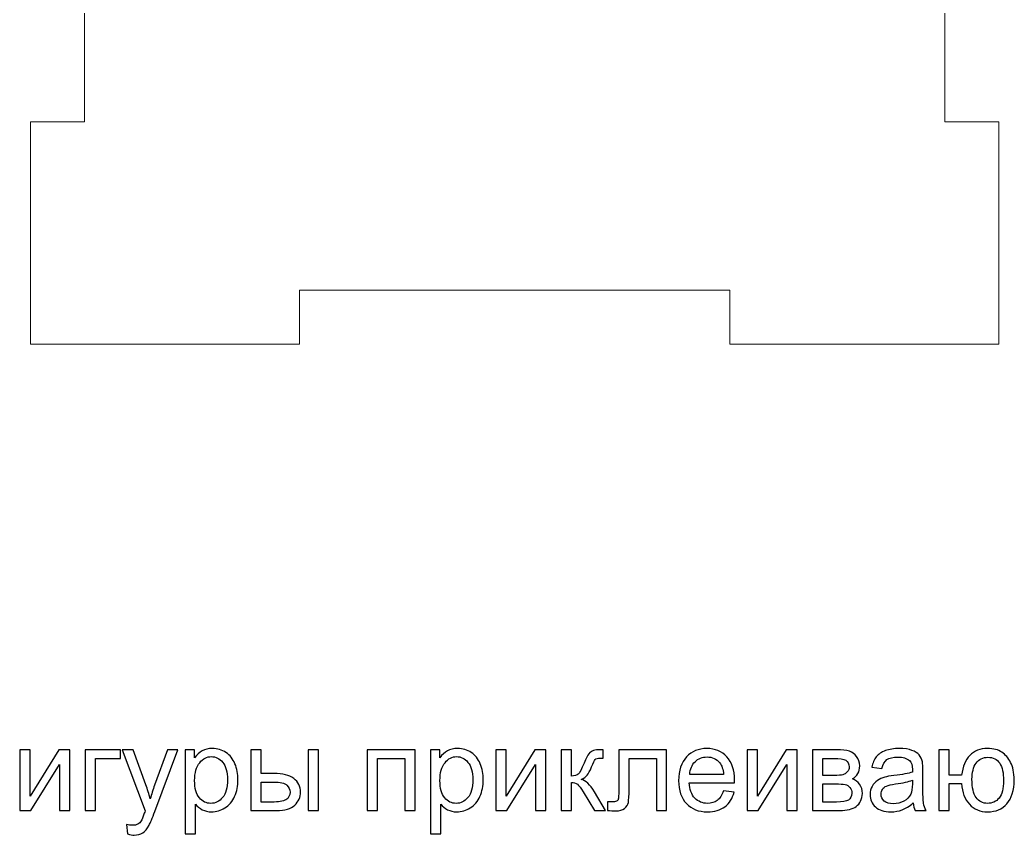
# Model space of a CAD drawing. Header units: millimetres. Extents: x -757 to 1128, y -558 to 127.
# Drawn here: x -175.5 to -103.6, y -210.5 to -151.5 of the extents above; entities that cross this region are included whole.
import ezdxf

# ---------------------------------------------------------------- set-up
doc = ezdxf.new("R2010")
doc.units = ezdxf.units.MM
doc.header["$MEASUREMENT"] = 0
doc.layers.add('Layer 1', color=7, linetype='Continuous')

msp = doc.modelspace()

# ---------------------------------------------------------------- linework, layer by layer
at = {"layer": 'Layer 1', "color": 1, "lineweight": 0}
msp.add_open_spline([(-174.7302, -174.9665), (-174.7302, -174.9665), (-174.7302, -158.8915), (-174.7302, -158.8915), (-174.7302, -158.8915), (-174.7302, -158.8915), (-170.8302, -158.8915), (-170.8302, -158.8915), (-170.8302, -158.8915), (-170.8302, -158.8915), (-170.8302, -134.5415), (-170.8302, -134.5415), (-170.8302, -134.5415), (-170.8302, -134.5415), (-174.7302, -134.5415), (-174.7302, -134.5415), (-174.7302, -134.5415), (-174.7302, -134.5415), (-174.7302, -110.1915), (-174.7302, -110.1915), (-174.7302, -110.1915), (-174.7302, -110.1915), (-170.8302, -110.1915), (-170.8302, -110.1915), (-170.8302, -110.1915), (-170.8302, -110.1915), (-170.8302, -85.8415), (-170.8302, -85.8415), (-170.8302, -85.8415), (-170.8302, -85.8415), (-174.7302, -85.8415), (-174.7302, -85.8415), (-174.7302, -85.8415), (-174.7302, -85.8415), (-174.7302, -61.4916), (-174.7302, -61.4916), (-174.7302, -61.4916), (-174.7302, -61.4916), (-170.8302, -61.4916), (-170.8302, -61.4916), (-170.8302, -61.4916), (-170.8302, -61.4916), (-170.8302, -37.1416), (-170.8302, -37.1416), (-170.8302, -37.1416), (-170.8302, -37.1416), (-174.7302, -37.1416), (-174.7302, -37.1416), (-174.7302, -37.1416), (-174.7302, -37.1416), (-174.7302, -12.7916), (-174.7302, -12.7916), (-174.7302, -12.7916), (-174.7302, -12.7916), (-170.8302, -12.7916), (-170.8302, -12.7916), (-170.8302, -12.7916), (-170.8302, -12.7916), (-170.8302, 11.5584), (-170.8302, 11.5584), (-170.8302, 11.5584), (-170.8302, 11.5584), (-174.7302, 11.5584), (-174.7302, 11.5584), (-174.7302, 11.5584), (-174.7302, 11.5584), (-174.7302, 35.9084), (-174.7302, 35.9084), (-174.7302, 35.9084), (-174.7302, 35.9084), (-170.8302, 35.9084), (-170.8302, 35.9084), (-170.8302, 35.9084), (-170.8302, 35.9084), (-170.8302, 60.2584), (-170.8302, 60.2584), (-170.8302, 60.2584), (-170.8302, 60.2584), (-174.7302, 60.2584), (-174.7302, 60.2584), (-174.7302, 60.2584), (-174.7302, 60.2584), (-174.7302, 84.6084), (-174.7302, 84.6084), (-174.7302, 84.6084), (-174.7302, 84.6084), (-170.8302, 84.6084), (-170.8302, 84.6084), (-170.8302, 84.6084), (-170.8302, 84.6084), (-170.8302, 108.9584), (-170.8302, 108.9584), (-170.8302, 108.9584), (-170.8302, 108.9584), (-174.7302, 108.9584), (-174.7302, 108.9584), (-174.7302, 108.9584), (-174.7302, 108.9584), (-174.7302, 125.0334), (-174.7302, 125.0334), (-174.7302, 125.0334), (-174.7302, 125.0334), (-155.2802, 125.0334), (-155.2802, 125.0334), (-155.2802, 125.0334), (-155.2802, 125.0334), (-155.2802, 121.1334), (-155.2802, 121.1334), (-155.2802, 121.1334), (-155.2802, 121.1334), (-124.1803, 121.1334), (-124.1803, 121.1334), (-124.1803, 121.1334), (-124.1803, 121.1334), (-124.1803, 125.0334), (-124.1803, 125.0334), (-124.1803, 125.0334), (-124.1803, 125.0334), (-104.7303, 125.0334), (-104.7303, 125.0334), (-104.7303, 125.0334), (-104.7303, 125.0334), (-104.7303, 108.9584), (-104.7303, 108.9584), (-104.7303, 108.9584), (-104.7303, 108.9584), (-108.6303, 108.9584), (-108.6303, 108.9584), (-108.6303, 108.9584), (-108.6303, 108.9584), (-108.6303, 84.6084), (-108.6303, 84.6084), (-108.6303, 84.6084), (-108.6303, 84.6084), (-104.7303, 84.6084), (-104.7303, 84.6084), (-104.7303, 84.6084), (-104.7303, 84.6084), (-104.7303, 60.2584), (-104.7303, 60.2584), (-104.7303, 60.2584), (-104.7303, 60.2584), (-108.6303, 60.2584), (-108.6303, 60.2584), (-108.6303, 60.2584), (-108.6303, 60.2584), (-108.6303, 35.9084), (-108.6303, 35.9084), (-108.6303, 35.9084), (-108.6303, 35.9084), (-104.7303, 35.9084), (-104.7303, 35.9084), (-104.7303, 35.9084), (-104.7303, 35.9084), (-104.7303, 11.5584), (-104.7303, 11.5584), (-104.7303, 11.5584), (-104.7303, 11.5584), (-108.6303, 11.5584), (-108.6303, 11.5584), (-108.6303, 11.5584), (-108.6303, 11.5584), (-108.6303, -12.7916), (-108.6303, -12.7916), (-108.6303, -12.7916), (-108.6303, -12.7916), (-104.7303, -12.7916), (-104.7303, -12.7916), (-104.7303, -12.7916), (-104.7303, -12.7916), (-104.7303, -37.1416), (-104.7303, -37.1416), (-104.7303, -37.1416), (-104.7303, -37.1416), (-108.6303, -37.1416), (-108.6303, -37.1416), (-108.6303, -37.1416), (-108.6303, -37.1416), (-108.6303, -61.4916), (-108.6303, -61.4916), (-108.6303, -61.4916), (-108.6303, -61.4916), (-104.7303, -61.4916), (-104.7303, -61.4916), (-104.7303, -61.4916), (-104.7303, -61.4916), (-104.7303, -85.8415), (-104.7303, -85.8415), (-104.7303, -85.8415), (-104.7303, -85.8415), (-108.6303, -85.8415), (-108.6303, -85.8415), (-108.6303, -85.8415), (-108.6303, -85.8415), (-108.6303, -110.1915), (-108.6303, -110.1915), (-108.6303, -110.1915), (-108.6303, -110.1915), (-104.7303, -110.1915), (-104.7303, -110.1915), (-104.7303, -110.1915), (-104.7303, -110.1915), (-104.7303, -134.5415), (-104.7303, -134.5415), (-104.7303, -134.5415), (-104.7303, -134.5415), (-108.6303, -134.5415), (-108.6303, -134.5415), (-108.6303, -134.5415), (-108.6303, -134.5415), (-108.6303, -158.8915), (-108.6303, -158.8915), (-108.6303, -158.8915), (-108.6303, -158.8915), (-104.7303, -158.8915), (-104.7303, -158.8915), (-104.7303, -158.8915), (-104.7303, -158.8915), (-104.7303, -174.9665), (-104.7303, -174.9665), (-104.7303, -174.9665), (-104.7303, -174.9665), (-124.1803, -174.9665), (-124.1803, -174.9665), (-124.1803, -174.9665), (-124.1803, -174.9665), (-124.1803, -171.0665), (-124.1803, -171.0665), (-124.1803, -171.0665), (-124.1803, -171.0665), (-155.2802, -171.0665), (-155.2802, -171.0665), (-155.2802, -171.0665), (-155.2802, -171.0665), (-155.2802, -174.9665), (-155.2802, -174.9665), (-155.2802, -174.9665), (-155.2802, -174.9665), (-174.7302, -174.9665), (-174.7302, -174.9665)], degree=3, knots=[0, 0, 0, 0, 0.0163934, 0.0163934, 0.0163934, 0.0163934, 0.0327869, 0.0327869, 0.0327869, 0.0327869, 0.0491803, 0.0491803, 0.0491803, 0.0491803, 0.0655738, 0.0655738, 0.0655738, 0.0655738, 0.0819672, 0.0819672, 0.0819672, 0.0819672, 0.0983607, 0.0983607, 0.0983607, 0.0983607, 0.1147541, 0.1147541, 0.1147541, 0.1147541, 0.1311475, 0.1311475, 0.1311475, 0.1311475, 0.147541, 0.147541, 0.147541, 0.147541, 0.1639344, 0.1639344, 0.1639344, 0.1639344, 0.1803279, 0.1803279, 0.1803279, 0.1803279, 0.1967213, 0.1967213, 0.1967213, 0.1967213, 0.2131148, 0.2131148, 0.2131148, 0.2131148, 0.2295082, 0.2295082, 0.2295082, 0.2295082, 0.2459016, 0.2459016, 0.2459016, 0.2459016, 0.2622951, 0.2622951, 0.2622951, 0.2622951, 0.2786885, 0.2786885, 0.2786885, 0.2786885, 0.295082, 0.295082, 0.295082, 0.295082, 0.3114754, 0.3114754, 0.3114754, 0.3114754, 0.3278689, 0.3278689, 0.3278689, 0.3278689, 0.3442623, 0.3442623, 0.3442623, 0.3442623, 0.3606557, 0.3606557, 0.3606557, 0.3606557, 0.3770492, 0.3770492, 0.3770492, 0.3770492, 0.3934426, 0.3934426, 0.3934426, 0.3934426, 0.4098361, 0.4098361, 0.4098361, 0.4098361, 0.4262295, 0.4262295, 0.4262295, 0.4262295, 0.442623, 0.442623, 0.442623, 0.442623, 0.4590164, 0.4590164, 0.4590164, 0.4590164, 0.4754098, 0.4754098, 0.4754098, 0.4754098, 0.4918033, 0.4918033, 0.4918033, 0.4918033, 0.5081967, 0.5081967, 0.5081967, 0.5081967, 0.5245902, 0.5245902, 0.5245902, 0.5245902, 0.5409836, 0.5409836, 0.5409836, 0.5409836, 0.557377, 0.557377, 0.557377, 0.557377, 0.5737705, 0.5737705, 0.5737705, 0.5737705, 0.5901639, 0.5901639, 0.5901639, 0.5901639, 0.6065574, 0.6065574, 0.6065574, 0.6065574, 0.6229508, 0.6229508, 0.6229508, 0.6229508, 0.6393443, 0.6393443, 0.6393443, 0.6393443, 0.6557377, 0.6557377, 0.6557377, 0.6557377, 0.6721311, 0.6721311, 0.6721311, 0.6721311, 0.6885246, 0.6885246, 0.6885246, 0.6885246, 0.704918, 0.704918, 0.704918, 0.704918, 0.7213115, 0.7213115, 0.7213115, 0.7213115, 0.7377049, 0.7377049, 0.7377049, 0.7377049, 0.7540984, 0.7540984, 0.7540984, 0.7540984, 0.7704918, 0.7704918, 0.7704918, 0.7704918, 0.7868852, 0.7868852, 0.7868852, 0.7868852, 0.8032787, 0.8032787, 0.8032787, 0.8032787, 0.8196721, 0.8196721, 0.8196721, 0.8196721, 0.8360656, 0.8360656, 0.8360656, 0.8360656, 0.852459, 0.852459, 0.852459, 0.852459, 0.8688525, 0.8688525, 0.8688525, 0.8688525, 0.8852459, 0.8852459, 0.8852459, 0.8852459, 0.9016393, 0.9016393, 0.9016393, 0.9016393, 0.9180328, 0.9180328, 0.9180328, 0.9180328, 0.9344262, 0.9344262, 0.9344262, 0.9344262, 0.9508197, 0.9508197, 0.9508197, 0.9508197, 0.9672131, 0.9672131, 0.9672131, 0.9672131, 1, 1, 1, 1], dxfattribs=at)
at = {"layer": 'Layer 1'}
for points, knots in [([(-175.4993, -204.3102), (-175.4993, -204.3102), (-174.7542, -204.3102), (-174.7542, -204.3102), (-174.7542, -204.3102), (-174.7542, -204.3102), (-174.7542, -207.6616), (-174.7542, -207.6616), (-174.7542, -207.6616), (-174.7542, -207.6616), (-172.6841, -204.3102), (-172.6841, -204.3102), (-172.6841, -204.3102), (-172.6841, -204.3102), (-171.884, -204.3102), (-171.884, -204.3102), (-171.884, -204.3102), (-171.884, -204.3102), (-171.884, -208.7044), (-171.884, -208.7044), (-171.884, -208.7044), (-171.884, -208.7044), (-172.6291, -208.7044), (-172.6291, -208.7044), (-172.6291, -208.7044), (-172.6291, -208.7044), (-172.6291, -205.3742), (-172.6291, -205.3742), (-172.6291, -205.3742), (-172.6291, -205.3742), (-174.6964, -208.7044), (-174.6964, -208.7044), (-174.6964, -208.7044), (-174.6964, -208.7044), (-175.4993, -208.7044), (-175.4993, -208.7044), (-175.4993, -208.7044), (-175.4993, -208.7044), (-175.4993, -204.3102), (-175.4993, -204.3102)], [0, 0, 0, 0, 0.0909091, 0.0909091, 0.0909091, 0.0909091, 0.1818182, 0.1818182, 0.1818182, 0.1818182, 0.2727273, 0.2727273, 0.2727273, 0.2727273, 0.3636364, 0.3636364, 0.3636364, 0.3636364, 0.4545455, 0.4545455, 0.4545455, 0.4545455, 0.5454545, 0.5454545, 0.5454545, 0.5454545, 0.6363636, 0.6363636, 0.6363636, 0.6363636, 0.7272727, 0.7272727, 0.7272727, 0.7272727, 0.8181818, 0.8181818, 0.8181818, 0.8181818, 1, 1, 1, 1]), ([(-170.7692, -204.3102), (-170.7692, -204.3102), (-168.2377, -204.3102), (-168.2377, -204.3102), (-168.2377, -204.3102), (-168.2377, -204.3102), (-168.2377, -204.9283), (-168.2377, -204.9283), (-168.2377, -204.9283), (-168.2377, -204.9283), (-170.0241, -204.9283), (-170.0241, -204.9283), (-170.0241, -204.9283), (-170.0241, -204.9283), (-170.0241, -208.7044), (-170.0241, -208.7044), (-170.0241, -208.7044), (-170.0241, -208.7044), (-170.7692, -208.7044), (-170.7692, -208.7044), (-170.7692, -208.7044), (-170.7692, -208.7044), (-170.7692, -204.3102), (-170.7692, -204.3102)], [0, 0, 0, 0, 0.1428571, 0.1428571, 0.1428571, 0.1428571, 0.2857143, 0.2857143, 0.2857143, 0.2857143, 0.4285714, 0.4285714, 0.4285714, 0.4285714, 0.5714286, 0.5714286, 0.5714286, 0.5714286, 0.7142857, 0.7142857, 0.7142857, 0.7142857, 1, 1, 1, 1]), ([(-167.7156, -210.3935), (-167.7156, -210.3935), (-167.8002, -209.7049), (-167.8002, -209.7049), (-167.8002, -209.7049), (-167.6365, -209.7486), (-167.4954, -209.7712), (-167.3741, -209.7712), (-167.3741, -209.7712), (-167.2076, -209.7712), (-167.0749, -209.743), (-166.9761, -209.6879), (-166.9761, -209.6879), (-166.876, -209.6329), (-166.7941, -209.5553), (-166.7306, -209.4565), (-166.7306, -209.4565), (-166.684, -209.3817), (-166.6078, -209.1969), (-166.5034, -208.9005), (-166.5034, -208.9005), (-166.4893, -208.8596), (-166.4681, -208.7989), (-166.4371, -208.7185), (-166.4371, -208.7185), (-166.4371, -208.7185), (-168.105, -204.3102), (-168.105, -204.3102), (-168.105, -204.3102), (-168.105, -204.3102), (-167.3092, -204.3102), (-167.3092, -204.3102), (-167.3092, -204.3102), (-167.3092, -204.3102), (-166.3919, -206.8474), (-166.3919, -206.8474), (-166.3919, -206.8474), (-166.272, -207.1677), (-166.1662, -207.5064), (-166.0716, -207.862), (-166.0716, -207.862), (-165.9855, -207.5275), (-165.8839, -207.1973), (-165.7654, -206.8728), (-165.7654, -206.8728), (-165.7654, -206.8728), (-164.8284, -204.3102), (-164.8284, -204.3102), (-164.8284, -204.3102), (-164.8284, -204.3102), (-164.0848, -204.3102), (-164.0848, -204.3102), (-164.0848, -204.3102), (-164.0848, -204.3102), (-165.7456, -208.7806), (-165.7456, -208.7806), (-165.7456, -208.7806), (-165.9249, -209.2618), (-166.0646, -209.592), (-166.1647, -209.774), (-166.1647, -209.774), (-166.2974, -210.0181), (-166.4498, -210.1974), (-166.6205, -210.3117), (-166.6205, -210.3117), (-166.7927, -210.426), (-166.9973, -210.4824), (-167.2344, -210.4824), (-167.2344, -210.4824), (-167.3783, -210.4824), (-167.5392, -210.4528), (-167.7156, -210.3935)], [0, 0, 0, 0, 0.0526316, 0.0526316, 0.0526316, 0.0526316, 0.1052632, 0.1052632, 0.1052632, 0.1052632, 0.1578947, 0.1578947, 0.1578947, 0.1578947, 0.2105263, 0.2105263, 0.2105263, 0.2105263, 0.2631579, 0.2631579, 0.2631579, 0.2631579, 0.3157895, 0.3157895, 0.3157895, 0.3157895, 0.3684211, 0.3684211, 0.3684211, 0.3684211, 0.4210526, 0.4210526, 0.4210526, 0.4210526, 0.4736842, 0.4736842, 0.4736842, 0.4736842, 0.5263158, 0.5263158, 0.5263158, 0.5263158, 0.5789474, 0.5789474, 0.5789474, 0.5789474, 0.6315789, 0.6315789, 0.6315789, 0.6315789, 0.6842105, 0.6842105, 0.6842105, 0.6842105, 0.7368421, 0.7368421, 0.7368421, 0.7368421, 0.7894737, 0.7894737, 0.7894737, 0.7894737, 0.8421053, 0.8421053, 0.8421053, 0.8421053, 0.8947368, 0.8947368, 0.8947368, 0.8947368, 1, 1, 1, 1]), ([(-163.5428, -210.3893), (-163.5428, -210.3893), (-163.5428, -204.3102), (-163.5428, -204.3102), (-163.5428, -204.3102), (-163.5428, -204.3102), (-162.8655, -204.3102), (-162.8655, -204.3102), (-162.8655, -204.3102), (-162.8655, -204.3102), (-162.8655, -204.8873), (-162.8655, -204.8873), (-162.8655, -204.8873), (-162.706, -204.6644), (-162.5254, -204.4965), (-162.3236, -204.385), (-162.3236, -204.385), (-162.1232, -204.2735), (-161.8791, -204.217), (-161.5926, -204.217), (-161.5926, -204.217), (-161.2173, -204.217), (-160.8871, -204.313), (-160.6006, -204.5063), (-160.6006, -204.5063), (-160.3142, -204.6982), (-160.0983, -204.9706), (-159.9515, -205.3205), (-159.9515, -205.3205), (-159.8062, -205.6719), (-159.7328, -206.0557), (-159.7328, -206.4748), (-159.7328, -206.4748), (-159.7328, -206.9222), (-159.8132, -207.3257), (-159.9741, -207.6856), (-159.9741, -207.6856), (-160.135, -208.044), (-160.3692, -208.3192), (-160.6768, -208.5111), (-160.6768, -208.5111), (-160.983, -208.7016), (-161.3062, -208.7975), (-161.6448, -208.7975), (-161.6448, -208.7975), (-161.8932, -208.7975), (-162.1162, -208.7453), (-162.3123, -208.6409), (-162.3123, -208.6409), (-162.5099, -208.5365), (-162.6707, -208.4052), (-162.7977, -208.2458), (-162.7977, -208.2458), (-162.7977, -208.2458), (-162.7977, -210.3893), (-162.7977, -210.3893), (-162.7977, -210.3893), (-162.7977, -210.3893), (-163.5428, -210.3893), (-163.5428, -210.3893)], [0, 0, 0, 0, 0.0625, 0.0625, 0.0625, 0.0625, 0.125, 0.125, 0.125, 0.125, 0.1875, 0.1875, 0.1875, 0.1875, 0.25, 0.25, 0.25, 0.25, 0.3125, 0.3125, 0.3125, 0.3125, 0.375, 0.375, 0.375, 0.375, 0.4375, 0.4375, 0.4375, 0.4375, 0.5, 0.5, 0.5, 0.5, 0.5625, 0.5625, 0.5625, 0.5625, 0.625, 0.625, 0.625, 0.625, 0.6875, 0.6875, 0.6875, 0.6875, 0.75, 0.75, 0.75, 0.75, 0.8125, 0.8125, 0.8125, 0.8125, 0.875, 0.875, 0.875, 0.875, 1, 1, 1, 1]), ([(-162.8655, -206.5341), (-162.8655, -207.0971), (-162.7512, -207.5134), (-162.524, -207.7829), (-162.524, -207.7829), (-162.2954, -208.0525), (-162.0188, -208.1879), (-161.6942, -208.1879), (-161.6942, -208.1879), (-161.364, -208.1879), (-161.0818, -208.0482), (-160.8476, -207.7688), (-160.8476, -207.7688), (-160.6119, -207.4894), (-160.4948, -207.0576), (-160.4948, -206.472), (-160.4948, -206.472), (-160.4948, -205.9132), (-160.6091, -205.4955), (-160.8391, -205.2175), (-160.8391, -205.2175), (-161.0691, -204.9395), (-161.3429, -204.8013), (-161.6618, -204.8013), (-161.6618, -204.8013), (-161.9779, -204.8013), (-162.2573, -204.9494), (-162.5, -205.2443), (-162.5, -205.2443), (-162.7441, -205.5407), (-162.8655, -205.9697), (-162.8655, -206.5341)], [0, 0, 0, 0, 0.1111111, 0.1111111, 0.1111111, 0.1111111, 0.2222222, 0.2222222, 0.2222222, 0.2222222, 0.3333333, 0.3333333, 0.3333333, 0.3333333, 0.4444444, 0.4444444, 0.4444444, 0.4444444, 0.5555556, 0.5555556, 0.5555556, 0.5555556, 0.6666667, 0.6666667, 0.6666667, 0.6666667, 0.7777778, 0.7777778, 0.7777778, 0.7777778, 1, 1, 1, 1]), ([(-158.8085, -204.3102), (-158.8085, -204.3102), (-158.0634, -204.3102), (-158.0634, -204.3102), (-158.0634, -204.3102), (-158.0634, -204.3102), (-158.0634, -206.0289), (-158.0634, -206.0289), (-158.0634, -206.0289), (-158.0634, -206.0289), (-157.1236, -206.0289), (-157.1236, -206.0289), (-157.1236, -206.0289), (-156.5098, -206.0289), (-156.0385, -206.1475), (-155.7069, -206.3859), (-155.7069, -206.3859), (-155.3753, -206.6244), (-155.2102, -206.9532), (-155.2102, -207.3723), (-155.2102, -207.3723), (-155.2102, -207.7392), (-155.3484, -208.0525), (-155.625, -208.3135), (-155.625, -208.3135), (-155.9016, -208.5746), (-156.3433, -208.7044), (-156.9515, -208.7044), (-156.9515, -208.7044), (-156.9515, -208.7044), (-158.8085, -208.7044), (-158.8085, -208.7044), (-158.8085, -208.7044), (-158.8085, -208.7044), (-158.8085, -204.3102), (-158.8085, -204.3102)], [0, 0, 0, 0, 0.1, 0.1, 0.1, 0.1, 0.2, 0.2, 0.2, 0.2, 0.3, 0.3, 0.3, 0.3, 0.4, 0.4, 0.4, 0.4, 0.5, 0.5, 0.5, 0.5, 0.6, 0.6, 0.6, 0.6, 0.7, 0.7, 0.7, 0.7, 0.8, 0.8, 0.8, 0.8, 1, 1, 1, 1]), ([(-154.6513, -204.3102), (-154.6513, -204.3102), (-153.9063, -204.3102), (-153.9063, -204.3102), (-153.9063, -204.3102), (-153.9063, -204.3102), (-153.9063, -208.7044), (-153.9063, -208.7044), (-153.9063, -208.7044), (-153.9063, -208.7044), (-154.6513, -208.7044), (-154.6513, -208.7044), (-154.6513, -208.7044), (-154.6513, -208.7044), (-154.6513, -204.3102), (-154.6513, -204.3102)], [0, 0, 0, 0, 0.2, 0.2, 0.2, 0.2, 0.4, 0.4, 0.4, 0.4, 0.6, 0.6, 0.6, 0.6, 1, 1, 1, 1]), ([(-150.3955, -204.3102), (-150.3955, -204.3102), (-146.9242, -204.3102), (-146.9242, -204.3102), (-146.9242, -204.3102), (-146.9242, -204.3102), (-146.9242, -208.7044), (-146.9242, -208.7044), (-146.9242, -208.7044), (-146.9242, -208.7044), (-147.6692, -208.7044), (-147.6692, -208.7044), (-147.6692, -208.7044), (-147.6692, -208.7044), (-147.6692, -204.9283), (-147.6692, -204.9283), (-147.6692, -204.9283), (-147.6692, -204.9283), (-149.6504, -204.9283), (-149.6504, -204.9283), (-149.6504, -204.9283), (-149.6504, -204.9283), (-149.6504, -208.7044), (-149.6504, -208.7044), (-149.6504, -208.7044), (-149.6504, -208.7044), (-150.3955, -208.7044), (-150.3955, -208.7044), (-150.3955, -208.7044), (-150.3955, -208.7044), (-150.3955, -204.3102), (-150.3955, -204.3102)], [0, 0, 0, 0, 0.1111111, 0.1111111, 0.1111111, 0.1111111, 0.2222222, 0.2222222, 0.2222222, 0.2222222, 0.3333333, 0.3333333, 0.3333333, 0.3333333, 0.4444444, 0.4444444, 0.4444444, 0.4444444, 0.5555556, 0.5555556, 0.5555556, 0.5555556, 0.6666667, 0.6666667, 0.6666667, 0.6666667, 0.7777778, 0.7777778, 0.7777778, 0.7777778, 1, 1, 1, 1]), ([(-145.8108, -210.3893), (-145.8108, -210.3893), (-145.8108, -204.3102), (-145.8108, -204.3102), (-145.8108, -204.3102), (-145.8108, -204.3102), (-145.1335, -204.3102), (-145.1335, -204.3102), (-145.1335, -204.3102), (-145.1335, -204.3102), (-145.1335, -204.8873), (-145.1335, -204.8873), (-145.1335, -204.8873), (-144.974, -204.6644), (-144.7934, -204.4965), (-144.5916, -204.385), (-144.5916, -204.385), (-144.3912, -204.2735), (-144.1471, -204.217), (-143.8606, -204.217), (-143.8606, -204.217), (-143.4853, -204.217), (-143.1551, -204.313), (-142.8686, -204.5063), (-142.8686, -204.5063), (-142.5822, -204.6982), (-142.3663, -204.9706), (-142.2195, -205.3205), (-142.2195, -205.3205), (-142.0742, -205.6719), (-142.0008, -206.0557), (-142.0008, -206.4748), (-142.0008, -206.4748), (-142.0008, -206.9222), (-142.0812, -207.3257), (-142.2421, -207.6856), (-142.2421, -207.6856), (-142.403, -208.044), (-142.6372, -208.3192), (-142.9448, -208.5111), (-142.9448, -208.5111), (-143.251, -208.7016), (-143.5742, -208.7975), (-143.9128, -208.7975), (-143.9128, -208.7975), (-144.1612, -208.7975), (-144.3842, -208.7453), (-144.5803, -208.6409), (-144.5803, -208.6409), (-144.7779, -208.5365), (-144.9387, -208.4052), (-145.0657, -208.2458), (-145.0657, -208.2458), (-145.0657, -208.2458), (-145.0657, -210.3893), (-145.0657, -210.3893), (-145.0657, -210.3893), (-145.0657, -210.3893), (-145.8108, -210.3893), (-145.8108, -210.3893)], [0, 0, 0, 0, 0.0625, 0.0625, 0.0625, 0.0625, 0.125, 0.125, 0.125, 0.125, 0.1875, 0.1875, 0.1875, 0.1875, 0.25, 0.25, 0.25, 0.25, 0.3125, 0.3125, 0.3125, 0.3125, 0.375, 0.375, 0.375, 0.375, 0.4375, 0.4375, 0.4375, 0.4375, 0.5, 0.5, 0.5, 0.5, 0.5625, 0.5625, 0.5625, 0.5625, 0.625, 0.625, 0.625, 0.625, 0.6875, 0.6875, 0.6875, 0.6875, 0.75, 0.75, 0.75, 0.75, 0.8125, 0.8125, 0.8125, 0.8125, 0.875, 0.875, 0.875, 0.875, 1, 1, 1, 1]), ([(-145.1335, -206.5341), (-145.1335, -207.0971), (-145.0192, -207.5134), (-144.792, -207.7829), (-144.792, -207.7829), (-144.5634, -208.0525), (-144.2868, -208.1879), (-143.9622, -208.1879), (-143.9622, -208.1879), (-143.632, -208.1879), (-143.3498, -208.0482), (-143.1156, -207.7688), (-143.1156, -207.7688), (-142.8799, -207.4894), (-142.7628, -207.0576), (-142.7628, -206.472), (-142.7628, -206.472), (-142.7628, -205.9132), (-142.8771, -205.4955), (-143.1071, -205.2175), (-143.1071, -205.2175), (-143.3371, -204.9395), (-143.6109, -204.8013), (-143.9298, -204.8013), (-143.9298, -204.8013), (-144.2459, -204.8013), (-144.5253, -204.9494), (-144.768, -205.2443), (-144.768, -205.2443), (-145.0121, -205.5407), (-145.1335, -205.9697), (-145.1335, -206.5341)], [0, 0, 0, 0, 0.1111111, 0.1111111, 0.1111111, 0.1111111, 0.2222222, 0.2222222, 0.2222222, 0.2222222, 0.3333333, 0.3333333, 0.3333333, 0.3333333, 0.4444444, 0.4444444, 0.4444444, 0.4444444, 0.5555556, 0.5555556, 0.5555556, 0.5555556, 0.6666667, 0.6666667, 0.6666667, 0.6666667, 0.7777778, 0.7777778, 0.7777778, 0.7777778, 1, 1, 1, 1]), ([(-141.1019, -204.3102), (-141.1019, -204.3102), (-140.3568, -204.3102), (-140.3568, -204.3102), (-140.3568, -204.3102), (-140.3568, -204.3102), (-140.3568, -207.6616), (-140.3568, -207.6616), (-140.3568, -207.6616), (-140.3568, -207.6616), (-138.2867, -204.3102), (-138.2867, -204.3102), (-138.2867, -204.3102), (-138.2867, -204.3102), (-137.4866, -204.3102), (-137.4866, -204.3102), (-137.4866, -204.3102), (-137.4866, -204.3102), (-137.4866, -208.7044), (-137.4866, -208.7044), (-137.4866, -208.7044), (-137.4866, -208.7044), (-138.2317, -208.7044), (-138.2317, -208.7044), (-138.2317, -208.7044), (-138.2317, -208.7044), (-138.2317, -205.3742), (-138.2317, -205.3742), (-138.2317, -205.3742), (-138.2317, -205.3742), (-140.299, -208.7044), (-140.299, -208.7044), (-140.299, -208.7044), (-140.299, -208.7044), (-141.1019, -208.7044), (-141.1019, -208.7044), (-141.1019, -208.7044), (-141.1019, -208.7044), (-141.1019, -204.3102), (-141.1019, -204.3102)], [0, 0, 0, 0, 0.0909091, 0.0909091, 0.0909091, 0.0909091, 0.1818182, 0.1818182, 0.1818182, 0.1818182, 0.2727273, 0.2727273, 0.2727273, 0.2727273, 0.3636364, 0.3636364, 0.3636364, 0.3636364, 0.4545455, 0.4545455, 0.4545455, 0.4545455, 0.5454545, 0.5454545, 0.5454545, 0.5454545, 0.6363636, 0.6363636, 0.6363636, 0.6363636, 0.7272727, 0.7272727, 0.7272727, 0.7272727, 0.8181818, 0.8181818, 0.8181818, 0.8181818, 1, 1, 1, 1]), ([(-136.3803, -204.3102), (-136.3803, -204.3102), (-135.6352, -204.3102), (-135.6352, -204.3102), (-135.6352, -204.3102), (-135.6352, -204.3102), (-135.6352, -206.2067), (-135.6352, -206.2067), (-135.6352, -206.2067), (-135.3981, -206.2067), (-135.2316, -206.1616), (-135.1357, -206.0698), (-135.1357, -206.0698), (-135.0411, -205.9795), (-134.9014, -205.7157), (-134.7151, -205.2768), (-134.7151, -205.2768), (-134.5684, -204.9297), (-134.4499, -204.7011), (-134.3595, -204.591), (-134.3595, -204.591), (-134.2678, -204.4809), (-134.1634, -204.4061), (-134.0449, -204.368), (-134.0449, -204.368), (-133.9249, -204.3299), (-133.7344, -204.3102), (-133.4734, -204.3102), (-133.4734, -204.3102), (-133.4734, -204.3102), (-133.3238, -204.3102), (-133.3238, -204.3102), (-133.3238, -204.3102), (-133.3238, -204.3102), (-133.3238, -204.924), (-133.3238, -204.924), (-133.3238, -204.924), (-133.3238, -204.924), (-133.5312, -204.9198), (-133.5312, -204.9198), (-133.5312, -204.9198), (-133.7274, -204.9198), (-133.853, -204.9494), (-133.908, -205.0073), (-133.908, -205.0073), (-133.9658, -205.068), (-134.0547, -205.2486), (-134.1733, -205.5491), (-134.1733, -205.5491), (-134.2862, -205.837), (-134.3892, -206.036), (-134.4837, -206.146), (-134.4837, -206.146), (-134.5769, -206.2561), (-134.7222, -206.3563), (-134.9183, -206.448), (-134.9183, -206.448), (-134.598, -206.5341), (-134.2819, -206.8318), (-133.9715, -207.3427), (-133.9715, -207.3427), (-133.9715, -207.3427), (-133.1545, -208.7044), (-133.1545, -208.7044), (-133.1545, -208.7044), (-133.1545, -208.7044), (-133.9729, -208.7044), (-133.9729, -208.7044), (-133.9729, -208.7044), (-133.9729, -208.7044), (-134.7786, -207.3469), (-134.7786, -207.3469), (-134.7786, -207.3469), (-134.9409, -207.0717), (-135.082, -206.8911), (-135.202, -206.8036), (-135.202, -206.8036), (-135.3233, -206.7161), (-135.4673, -206.6724), (-135.6352, -206.6724), (-135.6352, -206.6724), (-135.6352, -206.6724), (-135.6352, -208.7044), (-135.6352, -208.7044), (-135.6352, -208.7044), (-135.6352, -208.7044), (-136.3803, -208.7044), (-136.3803, -208.7044), (-136.3803, -208.7044), (-136.3803, -208.7044), (-136.3803, -204.3102), (-136.3803, -204.3102)], [0, 0, 0, 0, 0.0416667, 0.0416667, 0.0416667, 0.0416667, 0.0833333, 0.0833333, 0.0833333, 0.0833333, 0.125, 0.125, 0.125, 0.125, 0.1666667, 0.1666667, 0.1666667, 0.1666667, 0.2083333, 0.2083333, 0.2083333, 0.2083333, 0.25, 0.25, 0.25, 0.25, 0.2916667, 0.2916667, 0.2916667, 0.2916667, 0.3333333, 0.3333333, 0.3333333, 0.3333333, 0.375, 0.375, 0.375, 0.375, 0.4166667, 0.4166667, 0.4166667, 0.4166667, 0.4583333, 0.4583333, 0.4583333, 0.4583333, 0.5, 0.5, 0.5, 0.5, 0.5416667, 0.5416667, 0.5416667, 0.5416667, 0.5833333, 0.5833333, 0.5833333, 0.5833333, 0.625, 0.625, 0.625, 0.625, 0.6666667, 0.6666667, 0.6666667, 0.6666667, 0.7083333, 0.7083333, 0.7083333, 0.7083333, 0.75, 0.75, 0.75, 0.75, 0.7916667, 0.7916667, 0.7916667, 0.7916667, 0.8333333, 0.8333333, 0.8333333, 0.8333333, 0.875, 0.875, 0.875, 0.875, 0.9166667, 0.9166667, 0.9166667, 0.9166667, 1, 1, 1, 1]), ([(-132.209, -204.3102), (-132.209, -204.3102), (-128.7461, -204.3102), (-128.7461, -204.3102), (-128.7461, -204.3102), (-128.7461, -204.3102), (-128.7461, -208.7002), (-128.7461, -208.7002), (-128.7461, -208.7002), (-128.7461, -208.7002), (-129.4912, -208.7002), (-129.4912, -208.7002), (-129.4912, -208.7002), (-129.4912, -208.7002), (-129.4912, -204.9283), (-129.4912, -204.9283), (-129.4912, -204.9283), (-129.4912, -204.9283), (-131.464, -204.9283), (-131.464, -204.9283), (-131.464, -204.9283), (-131.464, -204.9283), (-131.464, -207.1141), (-131.464, -207.1141), (-131.464, -207.1141), (-131.464, -207.6235), (-131.4809, -207.9593), (-131.5133, -208.123), (-131.5133, -208.123), (-131.5472, -208.2853), (-131.6375, -208.4264), (-131.7857, -208.5478), (-131.7857, -208.5478), (-131.9353, -208.6691), (-132.1498, -208.7298), (-132.4306, -208.7298), (-132.4306, -208.7298), (-132.6041, -208.7298), (-132.8045, -208.7185), (-133.0303, -208.6973), (-133.0303, -208.6973), (-133.0303, -208.6973), (-133.0303, -208.0779), (-133.0303, -208.0779), (-133.0303, -208.0779), (-133.0303, -208.0779), (-132.7043, -208.0779), (-132.7043, -208.0779), (-132.7043, -208.0779), (-132.5505, -208.0779), (-132.4405, -208.0623), (-132.3741, -208.0299), (-132.3741, -208.0299), (-132.3078, -207.9988), (-132.2641, -207.948), (-132.2415, -207.8789), (-132.2415, -207.8789), (-132.2203, -207.8098), (-132.209, -207.5854), (-132.209, -207.2058), (-132.209, -207.2058), (-132.209, -207.2058), (-132.209, -204.3102), (-132.209, -204.3102)], [0, 0, 0, 0, 0.0588235, 0.0588235, 0.0588235, 0.0588235, 0.1176471, 0.1176471, 0.1176471, 0.1176471, 0.1764706, 0.1764706, 0.1764706, 0.1764706, 0.2352941, 0.2352941, 0.2352941, 0.2352941, 0.2941176, 0.2941176, 0.2941176, 0.2941176, 0.3529412, 0.3529412, 0.3529412, 0.3529412, 0.4117647, 0.4117647, 0.4117647, 0.4117647, 0.4705882, 0.4705882, 0.4705882, 0.4705882, 0.5294118, 0.5294118, 0.5294118, 0.5294118, 0.5882353, 0.5882353, 0.5882353, 0.5882353, 0.6470588, 0.6470588, 0.6470588, 0.6470588, 0.7058824, 0.7058824, 0.7058824, 0.7058824, 0.7647059, 0.7647059, 0.7647059, 0.7647059, 0.8235294, 0.8235294, 0.8235294, 0.8235294, 0.8823529, 0.8823529, 0.8823529, 0.8823529, 1, 1, 1, 1]), ([(-124.6357, -207.282), (-124.6357, -207.282), (-123.8652, -207.3836), (-123.8652, -207.3836), (-123.8652, -207.3836), (-123.9852, -207.8309), (-124.2095, -208.1795), (-124.5369, -208.4264), (-124.5369, -208.4264), (-124.8643, -208.6734), (-125.282, -208.7975), (-125.7914, -208.7975), (-125.7914, -208.7975), (-126.432, -208.7975), (-126.94, -208.6), (-127.3154, -208.2049), (-127.3154, -208.2049), (-127.6908, -207.8112), (-127.8784, -207.2566), (-127.8784, -206.544), (-127.8784, -206.544), (-127.8784, -205.8074), (-127.6893, -205.2345), (-127.3098, -204.8281), (-127.3098, -204.8281), (-126.9302, -204.4202), (-126.4377, -204.217), (-125.8323, -204.217), (-125.8323, -204.217), (-125.2467, -204.217), (-124.7683, -204.416), (-124.3972, -204.8154), (-124.3972, -204.8154), (-124.0261, -205.2147), (-123.8398, -205.7763), (-123.8398, -206.5002), (-123.8398, -206.5002), (-123.8398, -206.544), (-123.8412, -206.6103), (-123.844, -206.6978), (-123.844, -206.6978), (-123.844, -206.6978), (-127.1164, -206.6978), (-127.1164, -206.6978), (-127.1164, -206.6978), (-127.0882, -207.179), (-126.9527, -207.5487), (-126.7072, -207.8041), (-126.7072, -207.8041), (-126.4631, -208.0595), (-126.1569, -208.1879), (-125.7914, -208.1879), (-125.7914, -208.1879), (-125.519, -208.1879), (-125.2862, -208.116), (-125.0943, -207.972), (-125.0943, -207.972), (-124.901, -207.8281), (-124.7486, -207.5981), (-124.6357, -207.282)], [0, 0, 0, 0, 0.0625, 0.0625, 0.0625, 0.0625, 0.125, 0.125, 0.125, 0.125, 0.1875, 0.1875, 0.1875, 0.1875, 0.25, 0.25, 0.25, 0.25, 0.3125, 0.3125, 0.3125, 0.3125, 0.375, 0.375, 0.375, 0.375, 0.4375, 0.4375, 0.4375, 0.4375, 0.5, 0.5, 0.5, 0.5, 0.5625, 0.5625, 0.5625, 0.5625, 0.625, 0.625, 0.625, 0.625, 0.6875, 0.6875, 0.6875, 0.6875, 0.75, 0.75, 0.75, 0.75, 0.8125, 0.8125, 0.8125, 0.8125, 0.875, 0.875, 0.875, 0.875, 1, 1, 1, 1]), ([(-127.0741, -206.0882), (-127.0741, -206.0882), (-124.6272, -206.0882), (-124.6272, -206.0882), (-124.6272, -206.0882), (-124.6597, -205.7185), (-124.7542, -205.4419), (-124.908, -205.257), (-124.908, -205.257), (-125.1437, -204.9706), (-125.4513, -204.8267), (-125.8281, -204.8267), (-125.8281, -204.8267), (-126.1696, -204.8267), (-126.456, -204.941), (-126.6889, -205.1696), (-126.6889, -205.1696), (-126.9203, -205.3982), (-127.0487, -205.7044), (-127.0741, -206.0882)], [0, 0, 0, 0, 0.1666667, 0.1666667, 0.1666667, 0.1666667, 0.3333333, 0.3333333, 0.3333333, 0.3333333, 0.5, 0.5, 0.5, 0.5, 0.6666667, 0.6666667, 0.6666667, 0.6666667, 1, 1, 1, 1]), ([(-122.924, -204.3102), (-122.924, -204.3102), (-122.1789, -204.3102), (-122.1789, -204.3102), (-122.1789, -204.3102), (-122.1789, -204.3102), (-122.1789, -207.6616), (-122.1789, -207.6616), (-122.1789, -207.6616), (-122.1789, -207.6616), (-120.1088, -204.3102), (-120.1088, -204.3102), (-120.1088, -204.3102), (-120.1088, -204.3102), (-119.3087, -204.3102), (-119.3087, -204.3102), (-119.3087, -204.3102), (-119.3087, -204.3102), (-119.3087, -208.7044), (-119.3087, -208.7044), (-119.3087, -208.7044), (-119.3087, -208.7044), (-120.0538, -208.7044), (-120.0538, -208.7044), (-120.0538, -208.7044), (-120.0538, -208.7044), (-120.0538, -205.3742), (-120.0538, -205.3742), (-120.0538, -205.3742), (-120.0538, -205.3742), (-122.1211, -208.7044), (-122.1211, -208.7044), (-122.1211, -208.7044), (-122.1211, -208.7044), (-122.924, -208.7044), (-122.924, -208.7044), (-122.924, -208.7044), (-122.924, -208.7044), (-122.924, -204.3102), (-122.924, -204.3102)], [0, 0, 0, 0, 0.0909091, 0.0909091, 0.0909091, 0.0909091, 0.1818182, 0.1818182, 0.1818182, 0.1818182, 0.2727273, 0.2727273, 0.2727273, 0.2727273, 0.3636364, 0.3636364, 0.3636364, 0.3636364, 0.4545455, 0.4545455, 0.4545455, 0.4545455, 0.5454545, 0.5454545, 0.5454545, 0.5454545, 0.6363636, 0.6363636, 0.6363636, 0.6363636, 0.7272727, 0.7272727, 0.7272727, 0.7272727, 0.8181818, 0.8181818, 0.8181818, 0.8181818, 1, 1, 1, 1]), ([(-118.1939, -204.3102), (-118.1939, -204.3102), (-116.4794, -204.3102), (-116.4794, -204.3102), (-116.4794, -204.3102), (-116.0589, -204.3102), (-115.7456, -204.3455), (-115.5396, -204.416), (-115.5396, -204.416), (-115.335, -204.4866), (-115.1586, -204.615), (-115.0118, -204.8027), (-115.0118, -204.8027), (-114.8637, -204.9918), (-114.7903, -205.2161), (-114.7903, -205.4786), (-114.7903, -205.4786), (-114.7903, -205.6888), (-114.834, -205.8723), (-114.9201, -206.0275), (-114.9201, -206.0275), (-115.0076, -206.1841), (-115.1374, -206.3154), (-115.3124, -206.4198), (-115.3124, -206.4198), (-115.1064, -206.4889), (-114.9356, -206.6174), (-114.7988, -206.8064), (-114.7988, -206.8064), (-114.6633, -206.9941), (-114.5956, -207.2185), (-114.5956, -207.4767), (-114.5956, -207.4767), (-114.6224, -207.893), (-114.7719, -208.202), (-115.0415, -208.4024), (-115.0415, -208.4024), (-115.311, -208.6042), (-115.7033, -208.7044), (-116.2169, -208.7044), (-116.2169, -208.7044), (-116.2169, -208.7044), (-118.1939, -208.7044), (-118.1939, -208.7044), (-118.1939, -208.7044), (-118.1939, -208.7044), (-118.1939, -204.3102), (-118.1939, -204.3102)], [0, 0, 0, 0, 0.0769231, 0.0769231, 0.0769231, 0.0769231, 0.1538462, 0.1538462, 0.1538462, 0.1538462, 0.2307692, 0.2307692, 0.2307692, 0.2307692, 0.3076923, 0.3076923, 0.3076923, 0.3076923, 0.3846154, 0.3846154, 0.3846154, 0.3846154, 0.4615385, 0.4615385, 0.4615385, 0.4615385, 0.5384615, 0.5384615, 0.5384615, 0.5384615, 0.6153846, 0.6153846, 0.6153846, 0.6153846, 0.6923077, 0.6923077, 0.6923077, 0.6923077, 0.7692308, 0.7692308, 0.7692308, 0.7692308, 0.8461538, 0.8461538, 0.8461538, 0.8461538, 1, 1, 1, 1]), ([(-110.9196, -208.1541), (-111.1962, -208.3897), (-111.4629, -208.5548), (-111.7183, -208.6522), (-111.7183, -208.6522), (-111.9737, -208.7496), (-112.2474, -208.7975), (-112.541, -208.7975), (-112.541, -208.7975), (-113.0236, -208.7975), (-113.3947, -208.6804), (-113.6543, -208.4448), (-113.6543, -208.4448), (-113.914, -208.2105), (-114.0438, -207.9099), (-114.0438, -207.5445), (-114.0438, -207.5445), (-114.0438, -207.33), (-113.9944, -207.1338), (-113.897, -206.956), (-113.897, -206.956), (-113.7983, -206.7782), (-113.6699, -206.6371), (-113.5118, -206.5299), (-113.5118, -206.5299), (-113.3524, -206.4226), (-113.1746, -206.3408), (-112.9756, -206.2857), (-112.9756, -206.2857), (-112.8288, -206.2476), (-112.6073, -206.211), (-112.3124, -206.1743), (-112.3124, -206.1743), (-111.7112, -206.1037), (-111.2667, -206.0176), (-110.9831, -205.9189), (-110.9831, -205.9189), (-110.9803, -205.8173), (-110.9789, -205.7523), (-110.9789, -205.7255), (-110.9789, -205.7255), (-110.9789, -205.4236), (-111.0494, -205.2105), (-111.1905, -205.0863), (-111.1905, -205.0863), (-111.381, -204.9184), (-111.6647, -204.8351), (-112.04, -204.8351), (-112.04, -204.8351), (-112.3914, -204.8351), (-112.651, -204.8972), (-112.8175, -205.02), (-112.8175, -205.02), (-112.9855, -205.1427), (-113.1082, -205.3601), (-113.1887, -205.6733), (-113.1887, -205.6733), (-113.1887, -205.6733), (-113.9168, -205.5717), (-113.9168, -205.5717), (-113.9168, -205.5717), (-113.8505, -205.2599), (-113.7418, -205.0073), (-113.5894, -204.8154), (-113.5894, -204.8154), (-113.437, -204.6235), (-113.2169, -204.4767), (-112.929, -204.3723), (-112.929, -204.3723), (-112.6426, -204.2693), (-112.3081, -204.217), (-111.9299, -204.217), (-111.9299, -204.217), (-111.5546, -204.217), (-111.2484, -204.2608), (-111.0127, -204.3497), (-111.0127, -204.3497), (-110.7785, -204.4386), (-110.6049, -204.5487), (-110.4948, -204.6827), (-110.4948, -204.6827), (-110.3848, -204.8168), (-110.3072, -204.9861), (-110.262, -205.1907), (-110.262, -205.1907), (-110.238, -205.3177), (-110.2253, -205.5463), (-110.2253, -205.8751), (-110.2253, -205.8751), (-110.2253, -205.8751), (-110.2253, -206.8629), (-110.2253, -206.8629), (-110.2253, -206.8629), (-110.2253, -207.5529), (-110.2098, -207.989), (-110.1788, -208.1738), (-110.1788, -208.1738), (-110.1491, -208.3587), (-110.087, -208.5351), (-109.9967, -208.7044), (-109.9967, -208.7044), (-109.9967, -208.7044), (-110.7757, -208.7044), (-110.7757, -208.7044), (-110.7757, -208.7044), (-110.8504, -208.5478), (-110.8984, -208.3643), (-110.9196, -208.1541)], [0, 0, 0, 0, 0.0357143, 0.0357143, 0.0357143, 0.0357143, 0.0714286, 0.0714286, 0.0714286, 0.0714286, 0.1071429, 0.1071429, 0.1071429, 0.1071429, 0.1428571, 0.1428571, 0.1428571, 0.1428571, 0.1785714, 0.1785714, 0.1785714, 0.1785714, 0.2142857, 0.2142857, 0.2142857, 0.2142857, 0.25, 0.25, 0.25, 0.25, 0.2857143, 0.2857143, 0.2857143, 0.2857143, 0.3214286, 0.3214286, 0.3214286, 0.3214286, 0.3571429, 0.3571429, 0.3571429, 0.3571429, 0.3928571, 0.3928571, 0.3928571, 0.3928571, 0.4285714, 0.4285714, 0.4285714, 0.4285714, 0.4642857, 0.4642857, 0.4642857, 0.4642857, 0.5, 0.5, 0.5, 0.5, 0.5357143, 0.5357143, 0.5357143, 0.5357143, 0.5714286, 0.5714286, 0.5714286, 0.5714286, 0.6071429, 0.6071429, 0.6071429, 0.6071429, 0.6428571, 0.6428571, 0.6428571, 0.6428571, 0.6785714, 0.6785714, 0.6785714, 0.6785714, 0.7142857, 0.7142857, 0.7142857, 0.7142857, 0.75, 0.75, 0.75, 0.75, 0.7857143, 0.7857143, 0.7857143, 0.7857143, 0.8214286, 0.8214286, 0.8214286, 0.8214286, 0.8571429, 0.8571429, 0.8571429, 0.8571429, 0.8928571, 0.8928571, 0.8928571, 0.8928571, 0.9285714, 0.9285714, 0.9285714, 0.9285714, 1, 1, 1, 1]), ([(-109.0724, -204.3102), (-109.0724, -204.3102), (-108.3274, -204.3102), (-108.3274, -204.3102), (-108.3274, -204.3102), (-108.3274, -204.3102), (-108.3274, -206.1475), (-108.3274, -206.1475), (-108.3274, -206.1475), (-108.3274, -206.1475), (-107.4214, -206.1475), (-107.4214, -206.1475), (-107.4214, -206.1475), (-107.3551, -205.5209), (-107.159, -205.0426), (-106.833, -204.7124), (-106.833, -204.7124), (-106.5056, -204.3821), (-106.0823, -204.217), (-105.5616, -204.217), (-105.5616, -204.217), (-105.1185, -204.217), (-104.7685, -204.3059), (-104.5131, -204.4852), (-104.5131, -204.4852), (-104.2563, -204.6644), (-104.0446, -204.9099), (-103.8781, -205.2246), (-103.8781, -205.2246), (-103.7116, -205.5379), (-103.6283, -205.9598), (-103.6283, -206.4904), (-103.6283, -206.4904), (-103.6283, -207.2467), (-103.8005, -207.821), (-104.1448, -208.2119), (-104.1448, -208.2119), (-104.4891, -208.6028), (-104.9562, -208.7975), (-105.5461, -208.7975), (-105.5461, -208.7975), (-106.0936, -208.7975), (-106.5324, -208.6155), (-106.864, -208.2528), (-106.864, -208.2528), (-107.1942, -207.8888), (-107.3805, -207.3907), (-107.4214, -206.7571), (-107.4214, -206.7571), (-107.4214, -206.7571), (-108.3274, -206.7571), (-108.3274, -206.7571), (-108.3274, -206.7571), (-108.3274, -206.7571), (-108.3274, -208.7044), (-108.3274, -208.7044), (-108.3274, -208.7044), (-108.3274, -208.7044), (-109.0724, -208.7044), (-109.0724, -208.7044), (-109.0724, -208.7044), (-109.0724, -208.7044), (-109.0724, -204.3102), (-109.0724, -204.3102)], [0, 0, 0, 0, 0.0588235, 0.0588235, 0.0588235, 0.0588235, 0.1176471, 0.1176471, 0.1176471, 0.1176471, 0.1764706, 0.1764706, 0.1764706, 0.1764706, 0.2352941, 0.2352941, 0.2352941, 0.2352941, 0.2941176, 0.2941176, 0.2941176, 0.2941176, 0.3529412, 0.3529412, 0.3529412, 0.3529412, 0.4117647, 0.4117647, 0.4117647, 0.4117647, 0.4705882, 0.4705882, 0.4705882, 0.4705882, 0.5294118, 0.5294118, 0.5294118, 0.5294118, 0.5882353, 0.5882353, 0.5882353, 0.5882353, 0.6470588, 0.6470588, 0.6470588, 0.6470588, 0.7058824, 0.7058824, 0.7058824, 0.7058824, 0.7647059, 0.7647059, 0.7647059, 0.7647059, 0.8235294, 0.8235294, 0.8235294, 0.8235294, 0.8823529, 0.8823529, 0.8823529, 0.8823529, 1, 1, 1, 1]), ([(-117.4488, -206.1644), (-117.4488, -206.1644), (-116.6586, -206.1644), (-116.6586, -206.1644), (-116.6586, -206.1644), (-116.3439, -206.1644), (-116.1266, -206.1475), (-116.0095, -206.115), (-116.0095, -206.115), (-115.891, -206.0811), (-115.7851, -206.0148), (-115.692, -205.9132), (-115.692, -205.9132), (-115.5989, -205.813), (-115.5523, -205.6917), (-115.5523, -205.5506), (-115.5523, -205.5506), (-115.5523, -205.3177), (-115.6341, -205.1569), (-115.7964, -205.0651), (-115.7964, -205.0651), (-115.9601, -204.9734), (-116.2395, -204.9283), (-116.6346, -204.9283), (-116.6346, -204.9283), (-116.6346, -204.9283), (-117.4488, -204.9283), (-117.4488, -204.9283), (-117.4488, -204.9283), (-117.4488, -204.9283), (-117.4488, -206.1644), (-117.4488, -206.1644)], [0, 0, 0, 0, 0.1111111, 0.1111111, 0.1111111, 0.1111111, 0.2222222, 0.2222222, 0.2222222, 0.2222222, 0.3333333, 0.3333333, 0.3333333, 0.3333333, 0.4444444, 0.4444444, 0.4444444, 0.4444444, 0.5555556, 0.5555556, 0.5555556, 0.5555556, 0.6666667, 0.6666667, 0.6666667, 0.6666667, 0.7777778, 0.7777778, 0.7777778, 0.7777778, 1, 1, 1, 1]), ([(-105.5207, -204.8521), (-105.8847, -204.8521), (-106.1684, -204.9918), (-106.3716, -205.2712), (-106.3716, -205.2712), (-106.5748, -205.5491), (-106.6764, -205.94), (-106.6764, -206.4438), (-106.6764, -206.4438), (-106.6764, -207.0463), (-106.5748, -207.4866), (-106.3701, -207.7674), (-106.3701, -207.7674), (-106.1655, -208.0482), (-105.8918, -208.1879), (-105.5503, -208.1879), (-105.5503, -208.1879), (-105.2102, -208.1879), (-104.9322, -208.0581), (-104.7149, -207.7985), (-104.7149, -207.7985), (-104.499, -207.5388), (-104.3903, -207.1197), (-104.3903, -206.5426), (-104.3903, -206.5426), (-104.3903, -205.9795), (-104.4849, -205.5562), (-104.6726, -205.2754), (-104.6726, -205.2754), (-104.8602, -204.9932), (-105.1425, -204.8521), (-105.5207, -204.8521)], [0, 0, 0, 0, 0.1111111, 0.1111111, 0.1111111, 0.1111111, 0.2222222, 0.2222222, 0.2222222, 0.2222222, 0.3333333, 0.3333333, 0.3333333, 0.3333333, 0.4444444, 0.4444444, 0.4444444, 0.4444444, 0.5555556, 0.5555556, 0.5555556, 0.5555556, 0.6666667, 0.6666667, 0.6666667, 0.6666667, 0.7777778, 0.7777778, 0.7777778, 0.7777778, 1, 1, 1, 1]), ([(-158.0634, -208.0948), (-158.0634, -208.0948), (-157.2817, -208.0948), (-157.2817, -208.0948), (-157.2817, -208.0948), (-156.8118, -208.0948), (-156.4745, -208.0369), (-156.2741, -207.9212), (-156.2741, -207.9212), (-156.0723, -207.8055), (-155.9722, -207.6249), (-155.9722, -207.3794), (-155.9722, -207.3794), (-155.9722, -207.1889), (-156.0469, -207.0195), (-156.1951, -206.8699), (-156.1951, -206.8699), (-156.3447, -206.7218), (-156.6735, -206.647), (-157.1829, -206.647), (-157.1829, -206.647), (-157.1829, -206.647), (-158.0634, -206.647), (-158.0634, -206.647), (-158.0634, -206.647), (-158.0634, -206.647), (-158.0634, -208.0948), (-158.0634, -208.0948)], [0, 0, 0, 0, 0.125, 0.125, 0.125, 0.125, 0.25, 0.25, 0.25, 0.25, 0.375, 0.375, 0.375, 0.375, 0.5, 0.5, 0.5, 0.5, 0.625, 0.625, 0.625, 0.625, 0.75, 0.75, 0.75, 0.75, 1, 1, 1, 1]), ([(-117.4488, -208.0948), (-117.4488, -208.0948), (-116.4709, -208.0948), (-116.4709, -208.0948), (-116.4709, -208.0948), (-116.0504, -208.0948), (-115.7611, -208.0454), (-115.6045, -207.948), (-115.6045, -207.948), (-115.4479, -207.8493), (-115.366, -207.6813), (-115.3576, -207.44), (-115.3576, -207.44), (-115.3576, -207.3003), (-115.4027, -207.1691), (-115.493, -207.0492), (-115.493, -207.0492), (-115.5847, -206.9292), (-115.7033, -206.853), (-115.8486, -206.822), (-115.8486, -206.822), (-115.994, -206.7895), (-116.2282, -206.774), (-116.5499, -206.774), (-116.5499, -206.774), (-116.5499, -206.774), (-117.4488, -206.774), (-117.4488, -206.774), (-117.4488, -206.774), (-117.4488, -206.774), (-117.4488, -208.0948), (-117.4488, -208.0948)], [0, 0, 0, 0, 0.1111111, 0.1111111, 0.1111111, 0.1111111, 0.2222222, 0.2222222, 0.2222222, 0.2222222, 0.3333333, 0.3333333, 0.3333333, 0.3333333, 0.4444444, 0.4444444, 0.4444444, 0.4444444, 0.5555556, 0.5555556, 0.5555556, 0.5555556, 0.6666667, 0.6666667, 0.6666667, 0.6666667, 0.7777778, 0.7777778, 0.7777778, 0.7777778, 1, 1, 1, 1]), ([(-110.9789, -206.5031), (-111.2498, -206.6131), (-111.6562, -206.7063), (-112.1981, -206.7825), (-112.1981, -206.7825), (-112.5057, -206.8262), (-112.723, -206.8756), (-112.85, -206.9306), (-112.85, -206.9306), (-112.977, -206.9857), (-113.0744, -207.0661), (-113.1435, -207.1705), (-113.1435, -207.1705), (-113.2127, -207.2763), (-113.2479, -207.3935), (-113.2479, -207.5233), (-113.2479, -207.5233), (-113.2479, -207.7194), (-113.1731, -207.8845), (-113.0222, -208.0158), (-113.0222, -208.0158), (-112.8712, -208.147), (-112.651, -208.2133), (-112.3617, -208.2133), (-112.3617, -208.2133), (-112.0753, -208.2133), (-111.8199, -208.1512), (-111.5955, -208.0257), (-111.5955, -208.0257), (-111.3726, -207.9015), (-111.2075, -207.7307), (-111.103, -207.5148), (-111.103, -207.5148), (-111.0226, -207.3469), (-110.9831, -207.1), (-110.9831, -206.774), (-110.9831, -206.774), (-110.9831, -206.774), (-110.9789, -206.5031), (-110.9789, -206.5031)], [0, 0, 0, 0, 0.0909091, 0.0909091, 0.0909091, 0.0909091, 0.1818182, 0.1818182, 0.1818182, 0.1818182, 0.2727273, 0.2727273, 0.2727273, 0.2727273, 0.3636364, 0.3636364, 0.3636364, 0.3636364, 0.4545455, 0.4545455, 0.4545455, 0.4545455, 0.5454545, 0.5454545, 0.5454545, 0.5454545, 0.6363636, 0.6363636, 0.6363636, 0.6363636, 0.7272727, 0.7272727, 0.7272727, 0.7272727, 0.8181818, 0.8181818, 0.8181818, 0.8181818, 1, 1, 1, 1])]:
    msp.add_open_spline(points, degree=3, knots=knots, dxfattribs=at)

doc.saveas('drawing.dxf')
